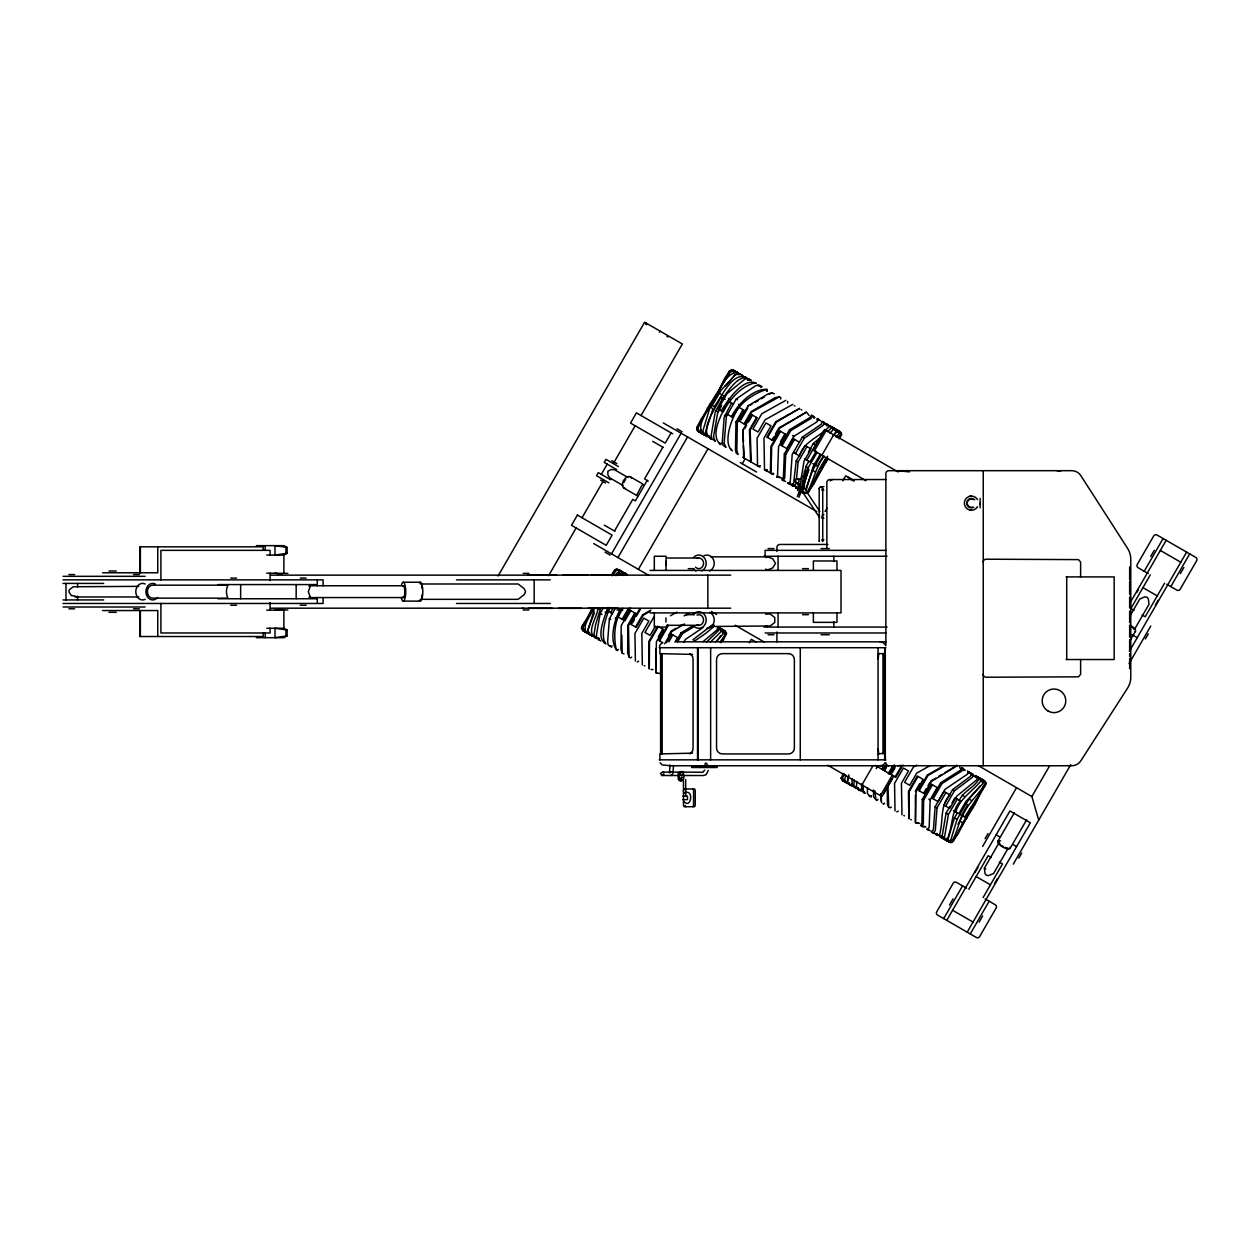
<?xml version="1.0" encoding="UTF-8"?>
<svg xmlns="http://www.w3.org/2000/svg" width="1260" height="1260" viewBox="0 0 1260 1260"><rect width="100%" height="100%" fill="white"/><g stroke="black" fill="none" stroke-linecap="round" stroke-linejoin="round"><path stroke-width="1.5" d="M634.851 612.974L627.779 625.244L627.701 653.137L629.118 657.358L628.472 625.637L635.544 613.384L630.095 610.234L621.243 625.558L620.912 649.215L622.22 653.389L621.81 635.056M655.861 669.391L655.814 648.585M751.275 462.152L750.141 430.148L757.228 417.879L751.763 414.729L742.912 430.07L743.668 457.758M743.447 441.929L742.912 430.07M756.535 417.485L749.448 429.755L750.613 461.758M799.281 442.166L793.186 438.653L784.334 453.978L783.389 477.288L781.861 479.808L785.641 481.525M794.524 439.425L785.673 454.75L784.728 478.06L783.137 480.548M873.495 790.02L873.589 796.808L875.999 799.895L874.85 790.792M880.614 793.658L881.528 802.636M881.307 794.052L881.307 801.265M887.229 787.547L887.45 804.809L888.741 807.25L887.953 786.177M927.596 829.678L929.171 827.19L930.163 799.817L937.235 787.563L931.14 784.035L922.288 799.36L921.958 823.032L920.635 825.662L921.911 826.403L923.297 823.804L923.627 800.147L932.479 784.807M589.554 632.819L590.357 634.977M849.177 782.712L849.98 784.87M878.157 658.933L878.787 653.625M665.942 565.378L665.942 561.314M665.942 622.03L665.942 617.951M851.996 778.617L852.201 786.161L842.357 780.476L840.877 777.924M615.289 608.485L609.383 618.707L607.651 641.56L608.108 644.774L610.013 646.333L609.415 645.529M620.55 608.816C614.219 619.51 609.273 639.119 616.376 650.002C613.399 637.15 614.203 620.786 621.904 609.588M743.069 409.705L735.982 421.974L735.478 449.615L736.108 452.938L738.045 454.513L736.817 450.403L737.32 422.746L744.408 410.492L738.974 407.358C732.217 415.894 721.98 443.378 732.406 450.797M801.045 479.524L803.99 461.239L811.078 448.985L805.093 445.52L796.241 460.861L793.627 483.194L791.296 485.258L797.233 486.974M806.983 446.623L798.131 461.947L796.509 478.627M861.462 784.067L861.903 791.296L865.226 793.217M863.352 785.169L863.179 790.792L864.628 793.327M867.557 787.642L867.337 793.186L869.652 796.226L869.038 795.422M937.566 835.443L939.487 834.844C943.661 821.441 939.44 806.038 949.961 794.902L943.976 791.453L935.125 806.778L933.392 829.631L931.329 831.852L934.4 833.616L937.251 833.553M945.882 792.54L937.031 807.881L935.282 830.718L933.14 832.892M616.786 649.782L617.4 650.601L618.282 649.404M731.729 450.403L730.485 448.45M876.409 799.675L877.023 800.494L877.905 799.297M636.835 494.991L641.702 485.572L643.309 484.549M623.338 653.562L624.015 653.956M882.961 803.455L883.559 804.274L884.504 803.108M725.917 447.048L723.019 445.378L722.279 442.008L724.169 417.265L731.572 403.074M596.059 636.568L596.421 638.489C584.609 632.898 597.949 616.565 597.949 608.029L600.28 609.367L595.649 624.566L594.058 633.717L594.61 637.434M704.702 434.81L704.891 433.66M709.159 436.133L709.601 438.086M714.058 625.086L712.908 627.385L705.553 633.512L694.874 640.82L692.969 639.718L711.979 625.149M603.115 608.281L600.169 613.384L596.421 635.087L596.909 638.316L600.847 641.041M607.73 607.54C605.32 616.329 594.799 637.418 605.871 643.939L605.603 643.324M609.62 608.627C605.43 618.597 600.815 632.945 604.989 643.435M758.032 385.985L760.489 385.702L758.189 384.82L755.165 386.032L736.249 398.963L726.39 416.446L724.169 443.095L725.728 447.41M804.998 471.681L805.896 466.436L808.841 461.317M817.078 452.434L808.227 467.775L803.423 488.849M854.327 779.956L853.729 785.327L855.367 787.988M856.674 781.357L856.548 788.209L860.486 790.933L860.265 789.106M950.04 806.305L946.103 813.125L942.37 834.813L941.803 836.183L939.614 836.624L950.969 842.719L953.411 841.176L971.177 807.156L972.72 808.038M957.285 799.123L948.433 814.464L944.685 836.152L943.063 838.168L941.834 837.9M882.992 753.937L882.992 653.625M799.817 487.447L801.864 475.823M800.667 492.833L804.51 471.051M802.084 491.589L802.368 489.951M803.281 484.753L803.896 481.288M804.51 477.823L805.376 472.941M802.399 493.148L806.242 471.35M725.02 634.378L725.303 632.835M841.019 435.598L841.302 434.07M1000.062 844.137A5.308 1.89 30 0 1 999.385 842.2L984.375 868.187L985.036 873.605L986.422 875.275L988.549 875.637L993.573 873.495L1007.638 849.13M1134.929 628.661L1149.01 604.296L1148.348 598.878L1146.962 597.208L1144.82 596.846L1139.812 598.972L1130.425 615.226M700.686 429.534L701.977 433.692L701.127 431.487M826.969 425.785L826.607 423.88L830.592 426.636M855.697 786.476L856.044 788.382L851.413 784.003M704.734 770.065L702.828 772.285L682.369 772.096M708.277 770.458L706.12 774.695L703.427 775.514L681.55 775.514M655.751 671.029L655.814 672.777L656.397 641.765L663.469 629.496L658.366 626.551L649.514 641.875L649.278 668.997L648.821 641.482L657.673 626.141M767.277 391.325L767.214 389.592L766.584 390.931M777.42 475.54L776.837 476.91L781.767 478.044M819.425 540.619L819.189 541.501L819.189 488.392L820.071 486.864L823.914 486.628M820.953 486.628L822.733 488.392L821.835 489.935M819.425 515.545L819.425 517.309L801.738 490.786M598.752 638.127L599.051 640.001M858.375 788.02L858.674 789.894M594.216 609.95L588.026 630.236L589.459 634.473M722.846 398.034L715.207 412.099L711.16 435.582L711.869 438.937L715.003 440.748M721.618 405.515L717.538 413.438L713.491 436.921L715.16 441.299M806.101 490.392L813.125 466.515L820.213 454.246M816.575 463.507L812.637 470.327L806.038 488.281M824.087 456.482C815.236 467.098 814.023 481.21 806.872 492.55L805.455 492.975M845.759 774.995L844.609 780.082L846.421 782.822L845.365 781.751M848.862 774.79L847.192 781.562L848.878 784.24M848.783 776.443L847.523 781.751L849.098 784.366M957.411 812.842L954.466 817.945L948.276 838.215L947.504 839.475L944.921 839.695M965.9 804.116L957.049 819.441L950.875 839.711L948.811 841.475L947.394 841.113M672.934 773.719L673.533 765.418M722.657 633.008L721.87 629.149L723.082 630.299M982.28 782.901L982.784 781.499M797.659 490.549L800.021 484.029M797.297 496.708L800.714 487.321M804.62 476.563L807.392 468.972M799.265 494.739L800.557 491.211M803.124 484.123L808.101 470.484M798.966 497.306L809.046 469.586M308.983 597.114L310.212 596.815L308.291 591.664L310.212 586.514L308.983 586.215M793.091 486.297L795.533 484.297M591.932 608.627L583.018 627.338L584.325 631.496M593.539 607.714C592.011 615.132 580.97 625.433 586.782 632.929L585.742 631.859M611.84 575.489L614.25 570.418L616.66 568.859L627.48 574.639L625.637 575.284M594.452 612.707L587.664 630.031L589.255 634.347M701.914 433.645C696.087 420.856 712.94 406.177 716.783 394.537L709.585 408.854L702.891 430.81L704.592 435.204L703.867 434.322M718.735 390.71L724.579 378.441L729.54 371.243L733.887 370.345M726.831 376.173L729.256 371.07L731.698 369.542L743.038 375.622L741.856 375.401M722.831 641.403L726.217 633.355L724.531 630.677M843.145 773.498L841.365 778.192L843.05 780.869M844.263 773.829L842.357 778.774L843.964 781.405M958.01 824.339L962.593 815.818M980.626 792.697L975.004 804.51L958.529 831.128M982.233 789.327L983.839 785.957M985.572 784.791L965.853 818.386M760.898 387.639L762.032 386.584L760.079 385.922M604.784 641.608L604.595 643.198M864.407 791.5L864.218 793.107M721.082 443.016L720.83 444.575C708.372 435.472 723.272 410.634 728.438 401.263L733.477 404.176M816.905 419.974L817.157 418.415L820.764 420.95M498.062 576.025L644.616 322.214L682.353 343.996L641.041 415.548M646.144 323.08L645.545 324.103L646.711 324.781M659.452 332.136L660.035 331.112M601.303 474.358L607.21 464.137M548.604 575.663L576.135 527.971M582.041 517.75L603.666 480.28M613.51 463.239L635.15 425.77M614.471 531.027L632.772 499.338L635.402 500.866L647.199 480.422M662.87 447.221L644.569 478.894L648.317 481.068M671.123 432.904L665.217 443.126L630.52 423.092L636.41 412.87L672.667 433.802M611.51 553.849L681.14 433.235M617.935 557.55L687.566 436.952M710.624 404.602C718.72 395.089 723.382 373.763 737.258 372.298L734.297 372.283M714.199 406.681C720.925 398.57 732.721 370.015 746.897 377.858L745.069 378.504M721.838 398.822C728.469 391.718 735.43 377.795 746.219 377.464M721.318 410.791C726.516 401.971 743.4 376.582 756.346 383.308L755.685 383.386M609.43 607.383L607.462 610.785L612.502 613.699M755.465 382.804C741.526 385.591 729.509 399.499 723.224 411.878L718.184 408.98L727.036 393.64L745.416 378.709L748.267 378.646L751.322 380.41L750.393 380.331M610.612 612.612L613.258 607.997M638.379 569.362L708.01 448.749M731.493 416.666C737.494 404.413 752.661 388.883 766.852 389.371C752.992 393.561 738.644 403.657 732.832 417.438L727.398 414.304M622.928 608.359L618.014 616.88L623.432 620.014L630.52 607.745M622.094 619.243L628.299 608.501M769.135 394.096L772.695 392.758L768.442 393.703L748.109 405.815L739.258 421.139L744.723 424.289L751.795 412.036L779.594 396.727L775.231 397.625L751.102 411.626L744.03 423.895M624.881 620.849L630.788 610.627M740.943 419.848L747.826 407.909M632.473 622.96L634.442 619.558M636.41 616.14L640.348 609.336L639.655 608.927L630.803 624.267L636.253 627.417L643.34 615.148L650.034 611.368M744.597 428.762L746.566 425.36M748.534 421.958L752.456 415.138M635.56 627.008L642.647 614.754L650.963 610.06M653.814 617.116L644.962 632.441L650.081 635.386L655.389 626.188M742.266 463.759L745.211 458.656M767.529 437.472L776.38 422.131L799.753 408.366L775.688 421.738L766.836 437.062L772.648 440.417L779.719 428.148L806.29 412.146L804.746 412.965M658.35 636.757L662.776 629.102M771.955 440.008L773.719 436.952M775.483 433.881L779.026 427.754L794.808 418.997M770.348 473.161L770.978 446.26L779.83 430.936L785.626 434.291L778.554 446.544L777.483 477.288M659.547 640.867L668.399 625.527L667.706 625.133L658.854 640.458L662.949 642.836M771.01 473.54L771.671 446.67L780.523 431.329M668.399 635.749L671.044 631.15L676.069 628.236M780.507 441.551L784.933 433.881M664.666 643.813L671.737 631.543L684.621 623.952M666.587 642.647L671.501 634.142L677.612 637.654L674.951 642.253M782.019 445.82L790.87 430.495L811.188 418.383L812.763 415.879L811.471 415.138L809.849 417.611L789.532 429.723L780.68 445.048L786.775 448.576L793.863 436.306L817.078 421.785L818.433 419.155M668.918 641.734L672.84 634.914M676.148 641.356L681.062 632.835L692.543 625.999M677.486 642.127L682.4 633.622L693.882 626.771M683.629 642.49L685.393 639.434L702.954 627.59M826.623 425.581L825.237 423.092L822.181 421.312L821.284 424.21L802.368 437.141L792.209 454.435L790.288 481.273L788.697 483.761M795.422 453.569L804.274 438.228L823.189 425.297L823.993 422.368M808.432 451.994L813.346 443.473L818.984 438.779M806.825 460.152L815.677 444.812L813.346 443.473M814.417 450.907L826.214 430.463M816.149 451.222L809.959 461.963L804.494 458.813M815.441 465.129L821.347 454.907M821.882 455.222L833.695 434.779M823.615 455.537L817.425 466.263L812.857 463.633M826.056 457.632L818.968 469.885L808.778 491.935L806.369 493.51M827.6 456.246L820.717 468.169L827.584 457.821M827.552 458.483L813.661 484.391L807.345 492.817M828.151 458.845L810.81 486.659M749.322 642.726L751.291 639.324L756.409 642.269M825.064 511.56L827.033 508.158M842.767 480.895L845.712 475.792L854.233 480.706M848.264 477.256L853.54 480.989M861.903 784.948L872.723 766.206M876.22 768.679L877.984 765.607M881.732 769.135L883.496 766.064M883.071 769.907L885.717 765.308M883.827 770.348L886.772 765.23M884.52 770.742L886.489 767.34M888.284 773.608L892.71 765.938M888.977 774.002L894.301 764.804M890.426 774.16L895.34 765.639M892.111 772.852L895.057 767.749M880.441 795.643L892.237 775.199M893.781 776.097L881.968 796.54L827.71 765.214M895.183 776.916L901.388 766.174M902.963 765.04L895.876 777.31L875.18 765.356M917.989 776.443L909.137 791.784L908.901 818.906L908.444 791.374L917.296 776.05L923.107 779.389L916.02 791.658L915.453 822.67L915.39 794.871M919.753 783.594L915.327 791.264L916.02 791.658M943.661 765.781L927.328 775.026L918.477 790.351L924.289 793.706L931.376 781.452L957.411 765.592M919.186 790.76L928.037 775.435L945.819 765.308M923.596 793.312L926.258 788.713M928.022 785.641L929.786 782.57M965.207 770.096L961.821 767.687L960.403 770.269L940.684 782.744L931.833 798.068L937.944 801.596L945.016 789.327L967.302 774.254L968.672 771.64M933.188 798.84L942.039 783.515L961.742 771.041L963.112 768.427M944.732 803.234L952.607 789.61L970.641 776.192L971.255 773.136L975.728 777.404M945.646 806.038L954.497 790.713L972.547 777.278L973.067 774.176M952.009 802.903L954.954 797.785L960.419 800.935C950.623 811.755 953.033 826.859 947.173 839.286L944.716 839.569M959.301 800.305C963.302 791.217 973.996 787.784 978.847 779.216L977.965 776.995M955.726 811.865C960.151 798.037 972.799 791.312 981.162 780.554L980.17 778.286M966.058 804.195L969.003 799.076L980.233 785.878M962.734 815.913C967.507 802.935 979.114 794.824 985.367 782.98L983.966 780.46M964.719 817.047L986.281 783.499L984.879 780.995L975.524 775.593L976.106 776.38M971.838 807.534L958.088 833.821L951.93 842.026M985.068 838.656L988.029 833.553M982.611 846.468L1016.536 787.689M949.489 905.011L953.033 898.884M1150.711 556.495L1154.255 550.352M943.693 918.587L962.577 885.89M1144.237 571.252L1163.106 538.54M946.764 920.367L1009.922 810.967L1030.365 822.764L967.192 932.164M1129.684 603.54L1166.177 540.319M975.051 872.55L975.775 871.274M976.516 869.998L977.996 867.431M1136.693 592.547L1138.174 589.995M968.798 889.276L988.171 855.713L991.352 857.54M1150.27 574.938L1130.897 608.517L1134.079 610.344M997.841 841.318L1014.394 812.653M1038.728 820.087L1031.877 796.54L1049.533 765.97M1010.111 848.389L1026.664 819.74M1129.684 641.277L1135.528 631.165M983.099 897.529L1002.487 863.966L999.306 862.139M1164.586 583.207L1145.198 616.77L1142.017 614.927M994.66 883.417L997.416 878.645M1155.389 605.036L1158.129 600.28M1129.338 651.341L1186.621 552.116M970.263 933.943L989.147 901.231M1170.808 586.593L1189.692 553.88M979.13 922.131L982.674 915.989M1180.352 573.599L1183.896 567.472M1013.276 864.171L1070.748 764.631M1129.117 663.5L1150.774 626.015M1018.804 858.123L1021.75 853.02M1145.356 638.93L1148.301 633.827M227.698 585.821C226.012 589.144 226.012 594.184 227.698 597.508M611.903 645.719L611.557 647.215L609.997 645.86M871.526 795.611L871.18 797.123L869.62 795.753M707.6 409.673L700.97 419.328L697.095 427.455L698.512 431.676M701.111 421.171L696.874 427.329L696.717 430.195L707.144 436.669L706.561 435.881M725.791 385.843L735.194 374.503L739.73 373.716M611.415 575.001L615.683 569.536L618.849 569.662M612.218 575.694L616.597 570.071L619.762 570.197M592.373 609.273L582.01 626.755L583.412 630.976M615.967 575.71L619.259 571.615M581.726 626.598L584.939 621.936M838.309 438.07L840.782 433.771L839.381 431.251M839.16 438.874L841.774 434.338L840.294 431.77L830.466 426.101L831.175 428.211L827.442 431.739M717.554 640.427L720.61 635.969M720.137 641.923L725.24 634.505L725.398 631.638L724.327 630.567M720.862 642.726L726.658 633.607L725.24 631.102L718.342 627.102L719.161 628.047L718.483 630.598L706.718 641.875M961.663 824.717L963.869 821.52M678.809 773.372L679.581 772.285M683.203 774.238L681.156 775.514L680.132 774.711L680.731 772.285L683.014 772.9M663.957 774.238L661.799 775.514L660.524 773.372L662.681 772.096L679.124 772.096M615.069 575.048L618.975 571.442L622.251 571.63L620.802 571.252M833.38 435.22L836.545 431.314L835.569 429.046M833.537 435.629L836.876 431.503L835.774 429.172M836.136 437.126L839.459 432.999L838.246 430.589M715.649 641.875L723.492 633.481L724.122 630.898L723.224 629.937M747.747 380.048L749.527 379.37M662.24 642.616L660.082 644.774L659.295 647.719L885.875 647.719M821.835 517.955L822.292 515.245M955.915 765.97L956.734 765.198M672.32 774.695L670.336 775.514M765.623 557.487L767.797 556.857L772.711 558.747L775.53 563.346L772.711 567.929L767.797 569.835L765.623 569.189M765.623 614.14L770.238 613.998L774.758 617.51L774.758 622.471L770.238 625.984L710.782 626.488M829.773 433.078L833.49 429.55L832.687 427.376M703.096 641.576L717.176 629.842L717.696 626.74M710.419 642.08L720.799 631.937L721.429 629.354L720.547 628.378M743.179 377.417L745.085 376.803M623.763 574.198L625.669 573.599M799.281 488.155L797.359 488.754M773.419 393.624L774.412 393.734M622.865 575.395L627.401 574.607M620.266 573.899L624.928 573.174M738.549 374.74L740.833 374.346M689.881 753.937L692.622 750.991L693.063 748.046L693.063 659.531L692.622 656.57L689.881 653.625M751.937 404.35L748.109 405.815M755.055 402.491L758.189 400.617M761.323 398.759L764.442 396.9M796.241 418.131L803.392 413.878M684.023 615.888L688.448 613.258M686.196 615.415L689.141 613.651M679.203 626.362L682.353 624.487M935.692 778.129L930.683 781.042L931.376 781.452M938.826 776.255L941.976 774.38M945.126 772.506L954.544 766.899M707.758 765.34L706.513 763.213L705.253 763.245L705.08 764.962M785.862 400.349L761.796 413.721L752.944 429.046L758.063 431.991L765.135 419.738L792.823 404.365M670.43 615.762L676.935 612.139M630.221 657.988L631.717 657.153M637.166 662.004L638.663 661.169M916.839 765.119L913.453 767.009L904.601 782.334L909.704 785.295L916.792 773.026L930.053 765.655M889.843 807.896L891.356 807.061M896.789 811.897L898.301 811.062M266.742 555.077L283.878 555.077L287.091 553.313L287.091 547.407L283.878 545.643L256.347 545.643M266.742 628.252L283.878 628.252L287.091 630.016L287.091 635.922L283.878 637.686L256.347 637.686M622.676 573.583L625.039 573.237M692.622 753.149L659.878 753.937L659.878 759.843M732.58 371.291L735.257 371.133M653.042 669.47L651.058 669.564M760.457 465.743L758.378 466.247M733.824 371.999L736.596 371.905L733.399 371.763M618.739 571.3L621.511 571.205M616.156 569.819L619.038 569.772M682.353 779.404C679.691 780.381 680.951 775.53 682.762 777.782M924.619 826.276L922.163 826.56L925.958 827.033M138.726 586.357L73.237 586.766L69.505 589.633L68.812 591.664L71.237 595.429L76.608 596.578M984.391 868.234L985.745 868.943M948.355 839.979L945.394 839.963L948.67 840.152M767.198 469.633L764.647 469.87L773.451 474.5M773.672 473.382L771.12 473.602M918.367 822.654L915.815 822.89L919.706 823.426M747.306 379.795L750.078 379.685M660.067 673.533L656.177 672.982L657.2 673.123M950.938 841.459L947.851 841.381M943.456 837.144L940.511 837.144M945.772 838.467L942.716 838.42M779.877 476.957L776.963 476.973M946.103 838.672L942.937 838.546M287.091 553.313L274.995 555.077L274.995 545.643L287.091 547.407M274.995 610.155L282.303 608.974M287.091 635.922L274.995 637.686L274.995 628.252L287.091 630.016M790.65 483.178L787.531 483.084M794.918 485.651L791.8 485.541M939.566 834.892L936.448 834.797M671.029 772.096L669.517 772.931L670.005 764.977M681.014 771.466L678.226 773.215L678.226 778.523A2.331 2.205 -90 0 0 681.55 780.538M792.965 484.517L789.736 484.36L788.098 482.958M941.881 836.231L935.77 834.403L936.747 834.514M969.601 496.314L971.428 496.078M926.982 828.875L930.305 830.797M897.671 765.749L901.042 765.403M910.681 819.472L911.358 819.85M644.175 665.595L644.852 665.989M903.798 815.488L904.475 815.881M885.875 479.54L829.804 479.54A2.945 2.945 0 0 0 826.859 482.501L826.859 548.415M822.433 490.172L823.914 490.172M980.122 504.378L980.122 503.149M822.433 514.663L823.914 514.663M822.433 518.191L823.914 518.191M822.433 539.737L823.914 539.737M827.883 544.462L779.861 544.462A2.945 2.945 0 0 0 776.916 547.407L776.916 551.345M768.065 548.588L773.971 548.588M821.047 548.588L829.3 548.588M885.875 550.352L765.119 550.352L765.119 556.259M763.954 556.259L887.056 556.259M710.782 556.857L767.797 556.857M666.635 558.023L698.812 558.023M688.291 568.654L694.024 568.654M802.478 568.654L808.385 568.654M650.05 570.418L841.019 570.418L841.019 612.911L650.05 612.911M108.974 571.016L116.219 571.016M102.517 572.78L157.768 572.78L157.768 546.824M266.742 573.174L287.863 573.379M523.199 573.379L528.901 573.379M617.006 573.379L622.802 573.379M68.891 574.56L74.655 574.56M133.544 574.56L139.309 574.56M527.893 574.97L556.542 574.97M563.11 574.97L588.121 574.97M590.924 574.97L622.283 574.97M270.506 575.143L730.706 575.143M63.126 576.324L145.073 576.324M1066.133 576.907L1114.171 576.907L1114.171 659.531L1066.133 659.531M230.737 578.088L236.612 578.088M300.274 578.088L306.101 578.088M63 579.868L323.111 579.868L323.111 585.758M456.451 579.868L550.242 579.868M403.231 582.23L420.305 582.23M63 583.412L103.666 583.412M420.305 583.994L518.159 583.994L524.223 588.735L525.577 591.664L524.223 594.594L518.159 599.335L420.305 599.335M217.933 584.577L316.606 584.577M227.698 585.176L152.728 585.176A6.489 5.324 -90 0 0 147.404 591.664A6.489 5.324 -90 0 0 152.728 598.153L227.698 598.153M310.007 585.758L403.231 585.758M75.127 596.972L138.726 596.972M310.007 597.571L403.231 597.571M217.933 598.752L316.606 598.752M63 599.933L103.666 599.933M403.231 601.115L420.305 601.115M63 603.461L323.111 603.461L323.111 597.571M456.451 603.461L550.242 603.461M230.737 605.241L236.612 605.241M300.242 605.241L306.133 605.241M63.126 607.005L145.073 607.005M270.506 608.186L730.706 608.186M521.939 608.359L523.562 608.359M528.302 608.359L552.463 608.359M558.322 608.359L581.648 608.359M587.885 608.359L618.392 608.359M68.891 608.785L74.655 608.785M133.544 608.785L139.309 608.785M282.082 609.966L287.863 609.966M523.199 609.966L528.901 609.966M617.006 609.966L622.802 609.966M266.742 610.155L283.878 610.155L283.878 628.252M102.517 610.549L157.768 610.549L157.768 636.52M108.974 612.313L116.219 612.313M688.291 614.675L694.024 614.675M802.478 614.675L808.385 614.675M666.635 625.306L698.812 625.306M666.052 627.07L654.318 627.07L654.318 612.911M763.954 627.07L887.056 627.07M765.119 632.977L885.875 632.977M768.065 634.741L773.971 634.741M821.047 634.741L829.3 634.741M676.699 641.828L885.875 641.828M877.621 653.625L884.173 653.625L884.425 658.933L884.3 753.228L877.621 753.937M659.295 759.843L885.875 759.843M670.682 765.749L662.24 764.962L660.082 762.788M671.108 765.749L1071.756 765.749A10.805 10.805 0 0 0 1080.844 760.788L1127.574 688.102A20.097 20.097 0 0 0 1130.771 677.234L1130.771 559.204A20.097 20.097 0 0 0 1127.574 548.352L1080.844 475.666A10.805 10.805 0 0 0 1071.756 470.689L888.82 470.689A2.945 2.945 0 0 0 885.875 473.65L885.875 645.719M691.677 766.332L717.05 766.332M694.039 766.93L714.703 766.93M661.799 775.514L678.289 775.514M684.29 788.996L694.417 788.996A2.362 0.803 -90 0 1 695.236 791.359L695.236 804.337A2.362 0.803 -90 0 1 694.417 806.699L684.29 806.699A2.362 0.803 -90 0 1 683.471 804.337L683.487 781.405M684.243 793.123C694.417 787.815 691.141 810.086 683.833 801.391M682.873 796.084L687.472 796.084L687.472 799.612L682.873 799.612M897.671 470.689L909.468 471.87M796.54 487.825L795.564 487.715L798.1 489.179M627.827 477.414L614.659 469.807L611.289 469.46L607.824 471.319L607.95 475.24L609.934 477.981L623.117 485.588M969.601 509.985L971.428 510.237M765.923 470.61L766.978 470.767M274.995 573.174L282.303 574.355M797.769 478.705L801.25 479.32M800.431 483.966L796.95 483.352A2.362 2.362 0 0 1 795.076 480.406A2.362 2.362 0 0 1 798.163 478.8M738.927 373.716L740.155 373.968M932.589 832.577L933.817 832.828M782.523 480.186L783.783 480.469M927.187 829.458L928.462 829.726M736.659 372.409L737.951 372.692M802.888 491.951L804.179 492.235M618.865 570.134L620.14 570.418M621.542 571.678L622.818 571.961M736.375 372.236L737.73 372.566M767.797 626.488L765.623 625.842M619.18 570.323L620.597 570.67M946.071 840.357L947.473 840.703M739.935 373.842L735.556 374.708L721.082 390.206L712.231 405.531L714.546 406.885M734.312 371.054L735.761 371.432M946.89 840.83L948.339 841.207M732.659 370.093L734.123 370.487M948.544 841.774L951.41 841.743C959.002 830.561 959.017 815.897 967.885 805.25L965.286 803.754M619.888 570.733L621.4 571.142M946.213 840.436L947.709 840.845M795.627 487.762L797.139 488.171M623.212 572.638L624.708 573.048M734.801 370.881L730.532 371.81L707.663 407.736L698.009 427.99L699.426 432.212M803.281 492.172L804.841 492.613M948.764 841.916L950.339 842.357M796.54 483.241L799.88 484.454M692.622 654.413L659.878 653.625L659.878 647.719M1160.334 550.431L1180.778 562.228M1148.222 573.552L1138.095 567.709A2.362 2.362 0 0 1 1137.229 564.48L1153.75 535.862A2.362 2.362 0 0 1 1156.979 534.996L1195.819 557.424A2.362 2.362 0 0 1 1196.685 560.653L1180.163 589.27A2.362 2.362 0 0 1 1176.934 590.137L1166.807 584.278M1142.946 587.648L1157.247 595.901M806.652 412.351L809.078 415.453M813.015 416.02L814.936 417.595M666.997 336.499L667.832 336.971M898.112 471.965L824.686 429.581L812.889 450.025L865.935 480.643M822.922 432.652L814.653 446.953M736.249 398.963L737.604 399.735M789.532 429.723L790.87 430.495M802.368 437.141L804.274 438.228M717.696 392.348L720.295 393.844M721.287 394.411L723.602 395.75M728.406 398.522L730.296 399.609M738.581 404.397L739.919 405.169M792.524 435.535L793.863 436.306M725.162 399.373L720.862 396.9C717.491 406.271 697.489 430.589 711.396 439.126L710.829 438.338M1132.11 634.709L1137.229 637.67M709.947 404.224L711.49 405.106M793.516 452.466L799.501 455.931C803.896 441.252 819.331 437.188 828.859 426.872L828.418 424.919M710.372 407.185L712.971 408.681L705.474 432.306L707.065 436.622M715.759 410.303L718.074 411.642M724.5 415.343L726.39 416.446M735.982 421.974L737.32 422.746M784.334 453.978L785.673 454.75M796.241 460.861L798.131 461.947M805.896 466.436L808.227 467.775M812.637 470.327L815.236 471.823M742.754 457.223L759.938 467.161M802.447 491.683L804.904 493.117M740.219 462.577L756.567 472.027M676.951 428.778L682.054 431.723M663.327 422.951L816.748 511.528M652.712 441.347L663.311 447.473M611.856 460.688L616.865 463.585M618.376 466.515L605.981 459.349L604.217 462.42L616.612 469.57M630.362 476.831L642.553 483.872M610.706 479.792L598.311 472.642L596.531 475.697L608.942 482.863M623.873 488.077L637.591 495.999M600.642 480.107L605.666 483.005M604.312 525.168L614.927 531.295M593.696 543.564L648.569 575.237M711.443 611.541L716.53 614.486M735.226 625.275L764.111 641.954M978.217 765.56L1031.877 796.54M605.005 552.132L610.123 555.093M967.664 771.514L969.712 772.238L971.46 774.947M681.062 632.835L682.4 633.622M940.684 782.744L942.039 783.515M952.607 789.61L954.497 790.713M962.262 795.186L964.577 796.525M969.003 799.076L971.586 800.572M996.156 834.813L999.558 836.782M1013.182 844.641L1016.584 846.61M943.756 804.951L949.741 808.4L956.812 796.131L976.815 779.751L977.335 776.633M953.411 810.526L958.876 813.677L965.947 801.407L983.115 783.389L983.745 780.79L982.863 779.83M960.151 814.417L966.877 818.291M605.068 612.139L606.973 613.226M615.242 618.014L616.581 618.786M928.809 799.045L930.163 799.817M892.001 779.152L883.748 793.469M600.169 613.384L602.059 614.486M609.383 618.707L610.722 619.495M922.288 799.36L923.627 800.147M935.125 806.778L937.031 807.881M946.103 813.125L948.433 814.464M954.466 817.945L957.049 819.441M959.632 820.937L962.325 822.481M976.122 876.582L990.439 884.835M966.578 888.19L956.434 882.346A2.362 2.362 0 0 0 953.221 883.213L936.7 911.831A2.362 2.362 0 0 0 937.55 915.059L976.39 937.471A2.362 2.362 0 0 0 979.619 936.621L996.14 908.003A2.362 2.362 0 0 0 995.274 904.774L985.147 898.915M952.591 910.256L973.035 922.052M662.681 772.096L663.768 772.9M683.534 772.585L682.148 771.466L679.376 773.215L679.376 778.523A2.331 2.205 -90 0 0 683.487 779.688M839.617 431.392L840.782 432.511M983.241 780.05L985.84 783.247M980.753 778.617L982.548 781.357M978.075 777.058L979.24 778.192M723.618 630.158L724.784 631.291M722.295 629.842L721.114 628.708L722.626 631.291M718.436 627.165L720.247 629.905M838.703 430.857L840.31 433.487M833.774 428.006L835.475 430.699M704.371 435.078L702.686 432.385M978.28 777.184L979.981 779.861M975.602 775.64L976.72 776.743M718.657 627.291L720.342 629.969M837.065 429.912L838.168 430.999M699.946 432.054L701.064 433.156L700.166 432.18M981.603 779.105L982.706 780.192M584.86 631.355L585.979 632.457M821.835 539.973L822.733 541.501L822.733 488.392M697.63 430.715L698.702 431.802M843.271 781.011L841.869 778.491M582.577 630.031L583.648 631.118M837.742 430.306L839.113 432.794M843.869 780.885L844.925 781.956M584.231 630.992L585.286 632.063M833.569 427.896L835.144 430.51M827.284 424.273L828.938 426.919M710.892 438.842L709.254 436.18M971.759 773.419L973.413 776.081M967.491 770.962L969.145 773.608M595.744 638.096L594.09 635.434M844.42 781.673L843.208 779.263M584.798 631.764L583.585 629.37M836.908 429.833L837.931 430.873M699.237 431.644L700.261 432.684M982.406 779.562L983.714 782.019M981.493 779.042L982.501 780.082M722.783 629.669L724.075 632.126M845.744 782.428L844.452 779.971M586.12 632.536L584.813 630.079M831.348 426.62L832.828 429.172M850.327 784.618L851.303 785.641M590.688 634.725L591.68 635.749M845.933 782.082L846.893 783.09M586.294 632.189L587.255 633.197M701.599 433.015L702.481 433.976M698.922 431.455L699.804 432.432M846.216 782.24L847.098 783.216M586.577 632.347L587.475 633.308M818.039 418.934L818.906 419.879M719.303 443.237L720.169 444.197M962.482 768.065L963.931 770.6M833.348 427.77L834.183 428.699M823.442 422.037L824.733 424.494M721.019 628.661L721.901 630.866M859.225 790.209L857.934 787.768M848.484 783.547L849.303 784.492M599.602 640.316L598.295 637.859M588.845 633.654L589.68 634.599M591.79 635.355L592.562 636.253L582.734 630.583L581.254 628.015M853.619 786.524L854.248 787.342M803.659 487.289L819.803 511.497M797.438 484.328L799.596 487.557M794.934 406.051L794.257 405.657M801.801 410.02L801.124 409.626M744.329 458.136L743.463 445.583M878.787 753.937L878.157 748.629M838.042 432.18L836.246 429.44L837.727 432.007M959.647 766.883L960.246 768.474M693.394 613.163L693.866 614.691M982.264 781.184L980.689 778.57L981.524 780.759M819.189 488.392L819.425 489.29M813.614 416.84L813.992 418.304M685.645 779.546L685.802 796.084M983.241 765.749L983.241 470.689M901.971 814.889L901.436 783.247L908.523 770.978L903.404 768.033L894.553 783.358L895.025 810.873M787.642 401.373L787.673 403.09M780.696 397.373L780.712 399.089M764.505 469.791L763.969 438.134L771.041 425.864L765.938 422.919L757.087 438.244L757.543 465.775M642.348 664.996L641.812 633.339L648.884 621.085L643.781 618.124L634.93 633.465L635.386 660.98M1129.653 566.811L1129.653 579.852M1129.653 581.458L1129.653 594.499M1129.653 596.988L1129.653 608.013M1129.653 611.053L1129.653 622.645M1129.653 625.117L1129.653 637.276M1129.653 639.765L1129.653 650.806M1129.653 653.594L1129.653 656.523M1129.653 658.523L1129.653 668.729M1080.623 576.907L1080.623 562.165L1078.513 559.613L986.123 559.204A2.945 2.945 0 0 0 983.178 562.165M1080.623 659.531L1080.623 674.273L1078.513 676.841L986.123 677.234A2.945 2.945 0 0 1 983.178 674.273M1066.716 576.907L1066.716 659.531M980.122 498.424L980.122 507.874M885.292 647.719L885.292 759.843M884.693 647.719L884.693 759.843M878.062 647.719L878.062 759.843M836.971 570.418L836.971 560.984L813.377 560.984L813.377 570.418M836.971 612.911L836.971 622.346L813.377 622.346L813.377 612.911M833.852 556.259L833.852 561.566M833.852 621.763L833.852 627.07M800.273 647.719L800.273 759.843M778.066 556.259L778.066 570.418M778.066 612.911L778.066 627.07M776.916 631.984L776.916 641.828M717.05 765.749L717.05 767.513L691.677 767.513L691.677 765.749M710.64 647.719L710.64 759.843M707.852 575.143L707.852 608.186M698.135 647.719L698.135 759.843M697.536 647.719L697.536 759.843M683.786 774.396L683.786 778.523M666.052 570.418L666.052 556.259L654.318 556.259L654.318 570.418M662.177 653.625L662.177 753.937M660.996 653.625L660.996 753.937M660.602 653.625L660.602 753.937M534.177 579.868L534.177 603.461M317.3 579.868L317.3 585.758M317.3 597.571L317.3 603.461M296.163 584.577L296.163 598.752M285.957 547.407L285.957 553.313M285.957 630.016L285.957 635.922M283.878 555.077L283.878 573.174M270.081 555.077L270.081 550.352L160.902 550.352L160.902 579.868M270.081 573.174L270.081 580.734M270.081 602.595L270.081 610.155M270.081 628.252L270.081 632.977L160.902 632.977L160.902 603.461M265.183 545.643L265.183 550.352M265.183 632.977L265.183 637.686M263.167 550.352L263.167 546.824L139.734 546.824L139.734 572.78M263.167 632.977L263.167 636.52L139.734 636.52L139.734 610.549M240.644 584.577L240.644 598.752M140.38 546.824L140.38 572.78M140.38 610.549L140.38 636.52M77.569 583.412L77.569 587.081M77.569 596.248L77.569 599.933M65.977 583.412L65.977 599.933M830.198 481.021A2.945 2.945 0 0 1 832.765 479.54M977.571 506.693A7.087 7.087 0 0 1 966.877 508.583A7.087 7.087 0 0 1 966.877 497.731A7.087 7.087 0 0 1 977.571 499.606M888.82 765.749A2.945 2.945 0 0 1 885.875 762.788M973.791 507.245A4.725 4.725 0 0 1 967.57 505.858A4.725 4.725 0 0 1 968.404 499.527A4.725 4.725 0 0 1 974.767 499.81M1056.998 470.689A10.805 10.805 0 0 1 1060.542 471.287M972.5 507.134A4.127 4.127 0 0 1 970.357 507.134M969.365 506.725A4.127 4.127 0 0 1 967.444 504.22M967.444 502.078A4.127 4.127 0 0 1 973.492 499.574M692.764 806.699A2.362 0.803 -90 0 0 693.567 804.337L693.567 791.359A2.362 0.803 -90 0 0 692.764 788.996M685.55 789.311A2.362 0.803 -90 0 1 685.944 788.996M683.471 791.359A2.362 0.803 -90 0 1 683.582 790.178M685.944 806.699A2.362 0.803 -90 0 1 685.251 805.518M885.071 762.788A5.906 5.906 0 0 1 879.968 765.749M879.968 641.828A5.906 5.906 0 0 1 885.071 644.774M693.583 614.124A8.3 7.387 -90 0 1 704.041 614.124A8.3 7.387 -90 0 1 704.041 625.858A8.3 7.387 -90 0 1 693.583 625.858M709.679 612.328A8.3 7.387 -90 0 1 714.105 621.605A8.3 7.387 -90 0 1 706.844 628.283M697 615.085A5.308 4.725 -90 0 1 703.553 619.983A5.308 4.725 -90 0 1 697 624.897M693.583 557.471A8.3 7.387 -90 0 1 704.97 558.731A8.3 7.387 -90 0 1 701.647 571M695.992 571A8.3 7.387 -90 0 1 693.583 569.205M704.025 555.676A8.3 7.387 -90 0 1 713.68 560.164A8.3 7.387 -90 0 1 709.679 571M697 558.432A5.308 4.725 -90 0 1 702.923 560.684A5.308 4.725 -90 0 1 701.694 567.551A5.308 4.725 -90 0 1 695.473 567.095M157.531 597.539A8.3 6.804 -90 0 1 148.585 598.248A8.3 6.804 -90 0 1 146.837 587.522A8.3 6.804 -90 0 1 155.327 583.994M145.184 599.335A8.3 6.804 -90 0 1 135.781 591.664A8.3 6.804 -90 0 1 145.184 583.994M401.467 584.986A9.434 2.504 -90 0 1 405.011 584.986A9.434 2.504 -90 0 1 405.011 598.342A9.434 2.504 -90 0 1 401.467 598.342M421.738 586.247A7.67 2.032 -90 0 1 422.179 588.735M422.179 594.594A7.67 2.032 -90 0 1 421.738 597.082M402.633 586.215A5.906 1.559 -90 0 1 404.806 591.664A5.906 1.559 -90 0 1 402.633 597.114M419.344 582.939A9.434 2.504 -90 0 1 422.809 591.664A9.434 2.504 -90 0 1 419.344 600.39M1130.661 625.448A7.087 2.52 30 0 1 1134.583 631.733M1132.031 627.134A5.308 1.89 30 0 1 1134 629.449M1007.874 847.933A5.308 1.89 30 0 1 1004.866 847.381M1003.039 846.484A5.308 1.89 30 0 1 1001.353 845.35M1010.126 847.287A7.087 2.52 30 0 1 1005.953 848.515A7.087 2.52 30 0 1 998.345 843.365A7.087 2.52 30 0 1 1000.534 840.814M623.858 482.659A4.725 2.961 -60 0 1 625.653 479.524M625.464 488.423A6.489 4.064 -60 0 1 623.606 480.422A6.489 4.064 -60 0 1 631.465 478.044M577.411 515.072L571.505 525.294L606.217 545.344L612.108 535.122L577.411 515.072M788.476 653.625L722.452 653.625A5.906 5.906 0 0 0 716.546 659.531L716.546 748.046A5.906 5.906 0 0 0 722.452 753.937L788.476 753.937A5.906 5.906 0 0 0 794.367 748.046L794.367 659.531A5.906 5.906 0 0 0 788.476 653.625M796.462 482.548A1.764 1.764 0 0 0 799.123 481.021A1.764 1.764 0 0 0 796.462 479.493A1.764 1.764 0 0 0 796.462 482.548M1048.084 711.049A11.797 11.797 0 0 0 1065.787 700.828A11.797 11.797 0 0 0 1048.084 690.606A11.797 11.797 0 0 0 1048.084 711.049"/></g></svg>
